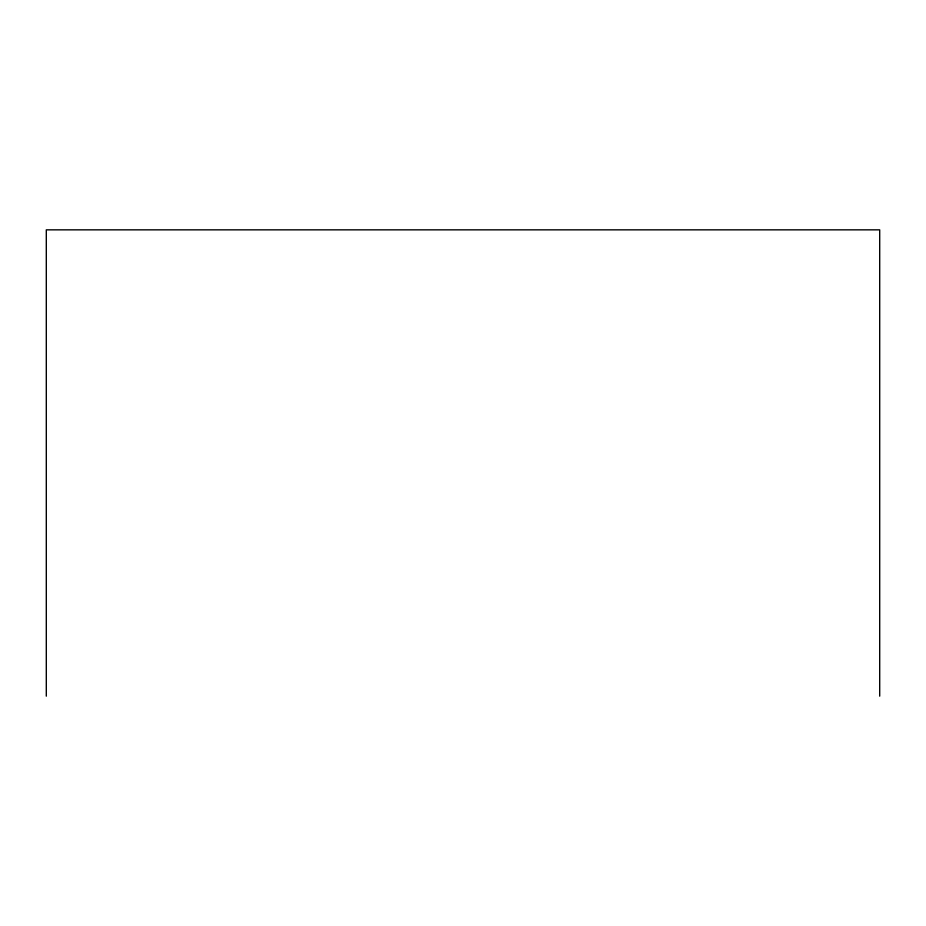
<?xml version="1.0" encoding="UTF-8"?>
<svg xmlns="http://www.w3.org/2000/svg" width="926" height="926" viewBox="0 0 926 926"><rect width="100%" height="100%" fill="white"/><g stroke="black" fill="none" stroke-linecap="round" stroke-linejoin="round"><path stroke-width="1.39" d="M879.7 696.155L879.7 229.845L46.3 229.845L46.3 696.155"/></g></svg>
